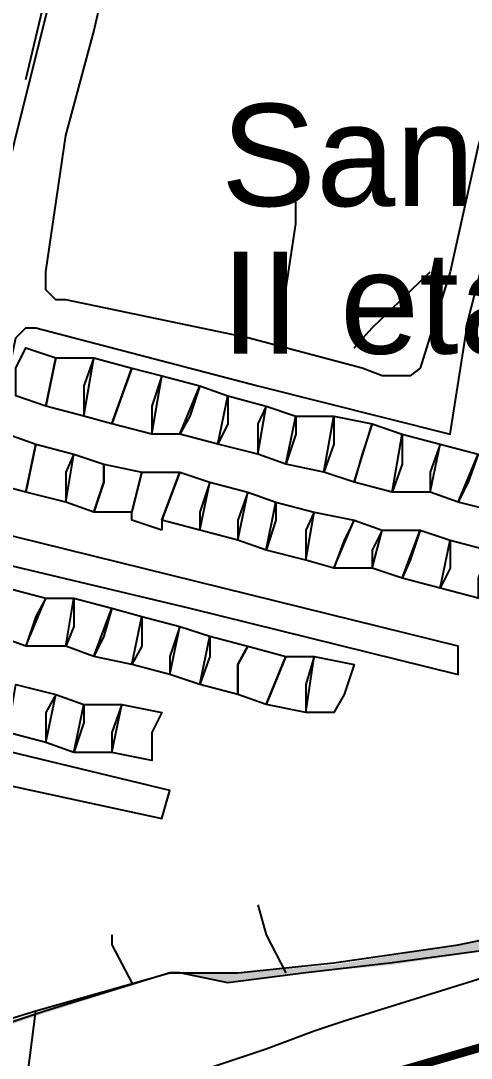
# Model space of a CAD drawing. Header units: millimetres. Extents: x -3588 to 75209, y -3737 to 38254.
# Drawn here: x 27915.9 to 27979.5, y 18894.1 to 19040.3 of the extents above; entities that cross this region are included whole.
import ezdxf

# ---------------------------------------------------------------- set-up
doc = ezdxf.new("R2010")
doc.units = ezdxf.units.MM
for name, color, linetype in [('H', 250, 'Continuous'), ('P', 253, 'Continuous'), ('T', 7, 'Continuous')]:
    doc.layers.add(name, color=color, linetype=linetype)

msp = doc.modelspace()

# ---------------------------------------------------------------- hatches: boundary and pattern name
at = {"layer": 'H', "linetype": 'Continuous'}
msp.add_hatch(color=256, dxfattribs=at).paths.add_polyline_path([(27868.094, 18900.499), (27872.047, 18900.499), (27897.733, 18895.138), (27900.566, 18895.138), (27918.058, 18900.499), (27937.262, 18906.149), (27938.671, 18906.149), (27944.032, 18906.149), (27946.576, 18906.149), (27960.116, 18907.269), (27977.912, 18910.085), (27984.681, 18911.51), (27988.634, 18911.51), (27987.226, 18910.085), (27968.309, 18907.269), (27956.163, 18906.149), (27945.44, 18904.724), (27938.671, 18906.149), (27937.262, 18906.149), (27919.466, 18900.499), (27899.141, 18893.714), (27888.419, 18886.944), (27884.194, 18880.175), (27883.058, 18880.175), (27885.602, 18884.4), (27887.011, 18886.944), (27899.141, 18893.714), (27897.733, 18893.714), (27872.047, 18899.363), (27868.094, 18899.363), (27868.094, 18900.499), (27868.094, 18900.499)])

# ---------------------------------------------------------------- linework, layer by layer
at = {"layer": 'P'}
for points in [[(27916.649, 19032.034), (27920.89, 19049.83), (27920.89, 19051.238), (27920.89, 19052.359), (27919.466, 19052.359), (27919.466, 19053.783), (27918.058, 19049.83), (27842.12, 19067.322), (27843.544, 19071.563), (27842.12, 19071.563), (27840.712, 19071.563), (27840.712, 19070.155), (27839.592, 19070.155), (27839.592, 19068.746), (27838.167, 19060.552)], [(27924.843, 19065.914), (27924.843, 19063.369), (27922.299, 19052.359), (27915.241, 19024.144), (27908.456, 18995.625), (27903.094, 18972.484), (27899.141, 18956.384), (27897.733, 18946.798), (27896.325, 18942.845), (27892.372, 18936.06), (27885.602, 18926.473), (27873.455, 18912.918), (27861.037, 18903.316), (27846.361, 18889.761), (27838.167, 18880.447), (27836.759, 18873.677), (27836.759, 18857.305), (27838.167, 18845.174), (27840.712, 18834.436), (27840.712, 18831.619)], [(27966.901, 18990.264), (27964.068, 18991.384), (27947.985, 18995.625), (27922.299, 19000.987), (27920.89, 19000.987), (27919.466, 19002.395), (27919.466, 19003.819), (27919.466, 19004.94), (27922.299, 19024.144), (27926.252, 19038.819), (27928.78, 19049.83)], [(27985.817, 19041.636), (27985.817, 19040.228), (27980.44, 19022.72), (27976.487, 19004.94), (27972.262, 18991.384), (27970.854, 18990.264), (27966.901, 18990.264)], [(27951.938, 18997.034), (27953.346, 19002.395), (27954.754, 19011.709), (27954.754, 19015.95)], [(27939.791, 18957.521), (27977.624, 18948.206), (27977.624, 18952.159), (27911.288, 18968.531), (27909.88, 18968.531), (27909.88, 18969.939), (27915.241, 18995.625), (27916.649, 18997.034), (27918.058, 18997.034), (27949.393, 18988.856), (27976.487, 18982.07), (27979.032, 18998.17), (27981.865, 19009.18)], [(27962.948, 18994.217), (27965.493, 18997.034), (27973.671, 19004.94)], [(27915.241, 18991.384), (27916.649, 18994.217), (27920.89, 18992.809), (27919.466, 18986.023), (27915.241, 18987.447), (27915.241, 18991.384)], [(27924.843, 18988.856), (27924.843, 18984.615), (27919.466, 18986.023), (27920.89, 18992.809), (27926.252, 18992.809), (27924.843, 18988.856)], [(27930.205, 18987.447), (27928.78, 18983.495), (27924.843, 18984.615), (27926.252, 18992.809), (27931.613, 18991.384), (27930.205, 18987.447)], [(27934.43, 18986.023), (27934.43, 18982.07), (27928.78, 18983.495), (27931.613, 18991.384), (27935.838, 18990.264), (27934.43, 18986.023)], [(27939.791, 18984.615), (27938.382, 18982.07), (27934.43, 18982.07), (27935.838, 18990.264), (27941.215, 18988.856), (27939.791, 18984.615)], [(27945.168, 18983.495), (27943.744, 18980.662), (27938.382, 18982.07), (27941.215, 18988.856), (27945.168, 18987.447), (27945.168, 18983.495)], [(27949.393, 18983.495), (27949.393, 18979.254), (27943.744, 18980.662), (27945.168, 18987.447), (27950.529, 18986.023), (27949.393, 18983.495)], [(27954.754, 18982.07), (27953.346, 18977.845), (27949.393, 18979.254), (27950.529, 18986.023), (27954.754, 18984.615), (27954.754, 18982.07)], [(27960.116, 18980.662), (27958.707, 18976.709), (27953.346, 18977.845), (27954.754, 18984.615), (27960.116, 18984.615), (27960.116, 18980.662)], [(27964.068, 18979.254), (27962.948, 18975.301), (27958.707, 18976.709), (27960.116, 18984.615), (27965.493, 18983.495), (27964.068, 18979.254)], [(27969.718, 18977.845), (27968.309, 18973.892), (27962.948, 18975.301), (27965.493, 18983.495), (27969.718, 18982.07), (27969.718, 18977.845)], [(27912.697, 18977.845), (27914.105, 18982.07), (27918.058, 18980.662), (27916.649, 18973.892), (27911.288, 18975.301), (27912.697, 18977.845)], [(27973.671, 18976.709), (27973.671, 18973.892), (27968.309, 18973.892), (27969.718, 18982.07), (27975.079, 18980.662), (27973.671, 18976.709)], [(27922.299, 18976.709), (27922.299, 18972.484), (27916.649, 18973.892), (27918.058, 18980.662), (27923.419, 18979.254), (27922.299, 18976.709)], [(27979.032, 18975.301), (27977.624, 18972.484), (27973.671, 18973.892), (27975.079, 18980.662), (27980.44, 18979.254), (27979.032, 18975.301)], [(27927.66, 18975.301), (27926.252, 18971.06), (27922.299, 18972.484), (27923.419, 18979.254), (27927.66, 18977.845), (27927.66, 18975.301)], [(27983.273, 18975.301), (27983.273, 18971.06), (27977.624, 18972.484), (27980.44, 18979.254), (27984.393, 18977.845), (27983.273, 18975.301)], [(27927.66, 18975.301), (27927.66, 18977.845), (27933.021, 18976.709), (27931.613, 18971.06), (27926.252, 18971.06), (27927.66, 18975.301)], [(27935.838, 18968.531), (27931.613, 18969.939), (27931.613, 18971.06), (27933.021, 18976.709), (27938.382, 18976.709), (27935.838, 18969.939), (27935.838, 18968.531)], [(27941.215, 18971.06), (27941.215, 18968.531), (27935.838, 18969.939), (27938.382, 18976.709), (27942.623, 18975.301), (27941.215, 18971.06)], [(27946.576, 18969.939), (27946.576, 18967.123), (27941.215, 18968.531), (27942.623, 18975.301), (27947.985, 18973.892), (27946.576, 18969.939)], [(27951.938, 18969.939), (27950.529, 18965.698), (27946.576, 18967.123), (27947.985, 18973.892), (27951.938, 18972.484), (27951.938, 18969.939)], [(27956.163, 18968.531), (27956.163, 18964.29), (27950.529, 18965.698), (27951.938, 18972.484), (27957.299, 18971.06), (27956.163, 18968.531)], [(27961.54, 18967.123), (27960.116, 18963.17), (27956.163, 18964.29), (27957.299, 18971.06), (27962.948, 18969.939), (27961.54, 18967.123)], [(27965.493, 18965.698), (27965.493, 18963.17), (27960.116, 18963.17), (27962.948, 18969.939), (27966.901, 18968.531), (27965.493, 18965.698)], [(27970.854, 18964.29), (27969.718, 18961.745), (27965.493, 18963.17), (27966.901, 18968.531), (27972.262, 18968.531), (27970.854, 18964.29)], [(27976.487, 18963.17), (27975.079, 18960.337), (27969.718, 18961.745), (27972.262, 18968.531), (27976.487, 18967.123), (27976.487, 18963.17)], [(27980.44, 18961.745), (27980.44, 18958.929), (27975.079, 18960.337), (27976.487, 18967.123), (27981.865, 18965.698), (27980.44, 18961.745)], [(27855.675, 18892.593), (27866.686, 18900.771), (27876, 18908.965), (27888.131, 18922.52), (27896.325, 18930.41), (27899.141, 18933.243), (27900.566, 18934.651), (27901.686, 18936.06), (27904.519, 18934.651), (27935.838, 18927.882), (27936.974, 18931.835), (27903.094, 18940.012), (27903.094, 18941.421), (27905.927, 18950.735), (27908.456, 18963.17), (27908.456, 18964.29), (27909.88, 18964.29), (27911.288, 18964.29), (27939.791, 18957.521)], [(27918.058, 18956.384), (27916.649, 18952.159), (27912.697, 18953.568), (27914.105, 18960.337), (27919.466, 18958.929), (27918.058, 18956.384)], [(27923.419, 18954.976), (27922.299, 18952.159), (27916.649, 18952.159), (27919.466, 18958.929), (27923.419, 18958.929), (27923.419, 18954.976)], [(27927.66, 18953.568), (27926.252, 18950.735), (27922.299, 18952.159), (27923.419, 18958.929), (27928.78, 18957.521), (27927.66, 18953.568)], [(27933.021, 18952.159), (27931.613, 18949.615), (27926.252, 18950.735), (27928.78, 18957.521), (27933.021, 18956.384), (27933.021, 18952.159)], [(27936.974, 18950.735), (27936.974, 18948.206), (27931.613, 18949.615), (27933.021, 18956.384), (27938.382, 18954.976), (27936.974, 18950.735)], [(27942.623, 18950.735), (27941.215, 18946.798), (27936.974, 18948.206), (27938.382, 18954.976), (27942.623, 18953.568), (27942.623, 18950.735)], [(27946.576, 18949.615), (27946.576, 18945.374), (27941.215, 18946.798), (27942.623, 18953.568), (27947.985, 18952.159), (27946.576, 18949.615)], [(27946.576, 18949.615), (27947.985, 18952.159), (27953.346, 18950.735), (27950.529, 18943.965), (27946.576, 18945.374), (27946.576, 18949.615)], [(27956.163, 18946.798), (27956.163, 18942.845), (27950.529, 18943.965), (27953.346, 18950.735), (27957.299, 18950.735), (27956.163, 18946.798)], [(27961.54, 18945.374), (27960.116, 18942.845), (27956.163, 18942.845), (27957.299, 18950.735), (27962.948, 18949.615), (27961.54, 18945.374)], [(27919.466, 18942.845), (27919.466, 18938.604), (27914.105, 18940.012), (27915.241, 18946.798), (27920.89, 18945.374), (27919.466, 18942.845)], [(27924.843, 18941.421), (27923.419, 18937.196), (27919.466, 18938.604), (27920.89, 18945.374), (27924.843, 18943.965), (27924.843, 18941.421)], [(27928.78, 18940.012), (27928.78, 18937.196), (27923.419, 18937.196), (27924.843, 18943.965), (27930.205, 18943.965), (27928.78, 18940.012)], [(27934.43, 18940.012), (27934.43, 18937.196), (27934.43, 18936.06), (27928.78, 18937.196), (27930.205, 18943.965), (27935.838, 18942.845), (27934.43, 18940.012)], [(27870.639, 18864.075), (27869.23, 18869.436), (27876, 18872.269), (27877.408, 18866.907), (27897.733, 18873.677), (27919.466, 18880.447), (27931.613, 18884.4), (27930.205, 18888.641), (27950.529, 18895.41), (27957.299, 18897.955), (27961.54, 18899.363), (27983.273, 18906.149), (27985.817, 18902.196), (27985.817, 18900.771), (27995.404, 18904.724), (28010.367, 18908.965), (28019.681, 18911.51), (28038.598, 18918.279), (28048.2, 18921.096)], [(27973.671, 18864.075), (27972.262, 18864.075), (27968.309, 18876.222), (27965.493, 18889.761), (27966.901, 18891.185), (27972.262, 18892.593), (27992.587, 18899.363), (28019.681, 18907.557), (28041.414, 18914.326), (28051.017, 18916.871), (28052.153, 18916.871), (28053.561, 18915.735), (28063.163, 18892.593), (28063.163, 18891.185), (28061.739, 18891.185), (28061.739, 18889.761), (28041.414, 18884.4), (28006.142, 18873.677), (27980.44, 18865.499), (27973.671, 18864.075)], [(27949.393, 18915.735), (27950.529, 18911.51), (27953.346, 18906.149)], [(27867.806, 18900.771), (27872.047, 18900.771), (27897.733, 18895.41), (27900.566, 18895.41), (27918.058, 18900.771), (27936.974, 18906.149), (27938.382, 18906.149), (27943.744, 18906.149), (27946.576, 18906.149), (27960.116, 18907.557), (27977.624, 18910.085), (27984.393, 18911.51)], [(27928.78, 18911.51), (27928.78, 18910.085), (27931.613, 18904.724)], [(27987.226, 18910.085), (27968.309, 18907.557), (27956.163, 18906.149), (27945.168, 18904.724), (27938.382, 18906.149), (27936.974, 18906.149), (27919.466, 18900.771), (27899.141, 18894.002), (27888.131, 18887.232), (27884.194, 18880.447), (27882.77, 18880.447), (27885.602, 18884.4), (27887.011, 18887.232), (27899.141, 18894.002), (27897.733, 18894.002), (27872.047, 18899.363), (27867.806, 18899.363), (27867.806, 18900.771), (27867.806, 18900.771)], [(27918.058, 18880.447), (27916.649, 18889.761), (27918.058, 18900.771)]]:
    msp.add_lwpolyline(points, dxfattribs=at)
at = {"layer": 'P', "const_width": 1.2}
msp.add_lwpolyline([(28030.692, 18910.085), (27965.493, 18891.185), (27900.566, 18870.86), (27823.22, 18845.174), (27805.712, 18868.316), (27789.34, 18882.991), (27786.507, 18887.232), (27783.979, 18887.232), (27779.738, 18887.232), (27772.968, 18888.641), (27771.832, 18888.641), (27772.968, 18895.41), (27771.832, 18896.546), (27770.423, 18896.546), (27771.832, 18888.641), (27770.423, 18880.447), (27767.607, 18875.085), (27765.062, 18870.86), (27762.246, 18866.907), (27747.282, 18877.63), (27731.182, 18889.761), (27725.533, 18891.185), (27723.004, 18892.593)], dxfattribs=at)
at = {"layer": 'P', "color": 254, "const_width": 1.2}
msp.add_lwpolyline([(27965.493, 18891.185), (28030.692, 18910.085)], dxfattribs=at)

# ---------------------------------------------------------------- texts
at = {"layer": 'T', "char_height": 14.40334, "attachment_point": 1}
for s, insert in [('{\\fArial|b0|i0|c0|p18;San Sebastián}', (27944.176, 19028.609)), ('{\\fArial|b0|i0|c0|p18;II etapa}', (27944.176, 19007.804))]:
    msp.add_mtext(s, dxfattribs=dict(at, insert=insert))

doc.saveas('drawing.dxf')
